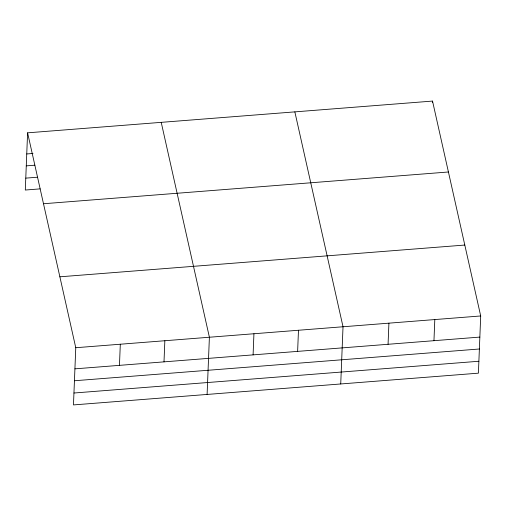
<?xml version="1.0" encoding="UTF-8"?>
<svg xmlns="http://www.w3.org/2000/svg" width="506" height="506" viewBox="0 0 506 506"><rect width="100%" height="100%" fill="white"/><g stroke="black" fill="none" stroke-linecap="round" stroke-linejoin="round"><path stroke-width="0.76" d="M27.596 132.831L75.767 347.717L73.471 404.92L478.404 373.169L480.7 315.965L432.529 101.08L27.596 132.831L25.3 190.035L40.145 188.871M119.46 365.351L120.308 344.225M164.001 361.86L164.848 340.734M207.099 394.44L209.395 337.243L161.224 122.357M253.089 354.877L253.936 333.745M297.629 351.379L298.477 330.254M340.728 383.965L343.024 326.762L294.853 111.877M388.064 344.289L388.918 323.163M432.466 102.642L432.529 101.08M433.958 340.69L434.806 319.564M26.748 153.957L32.998 153.47M26.268 165.867L34.87 165.19M25.781 178.131L37.501 177.214M43.491 203.747L448.43 171.989M59.872 276.807L464.805 245.049M75.767 347.717L480.7 315.965M74.92 368.849L479.852 337.091M74.439 380.752L479.372 348.995M73.946 393.017L478.878 361.259"/></g></svg>
